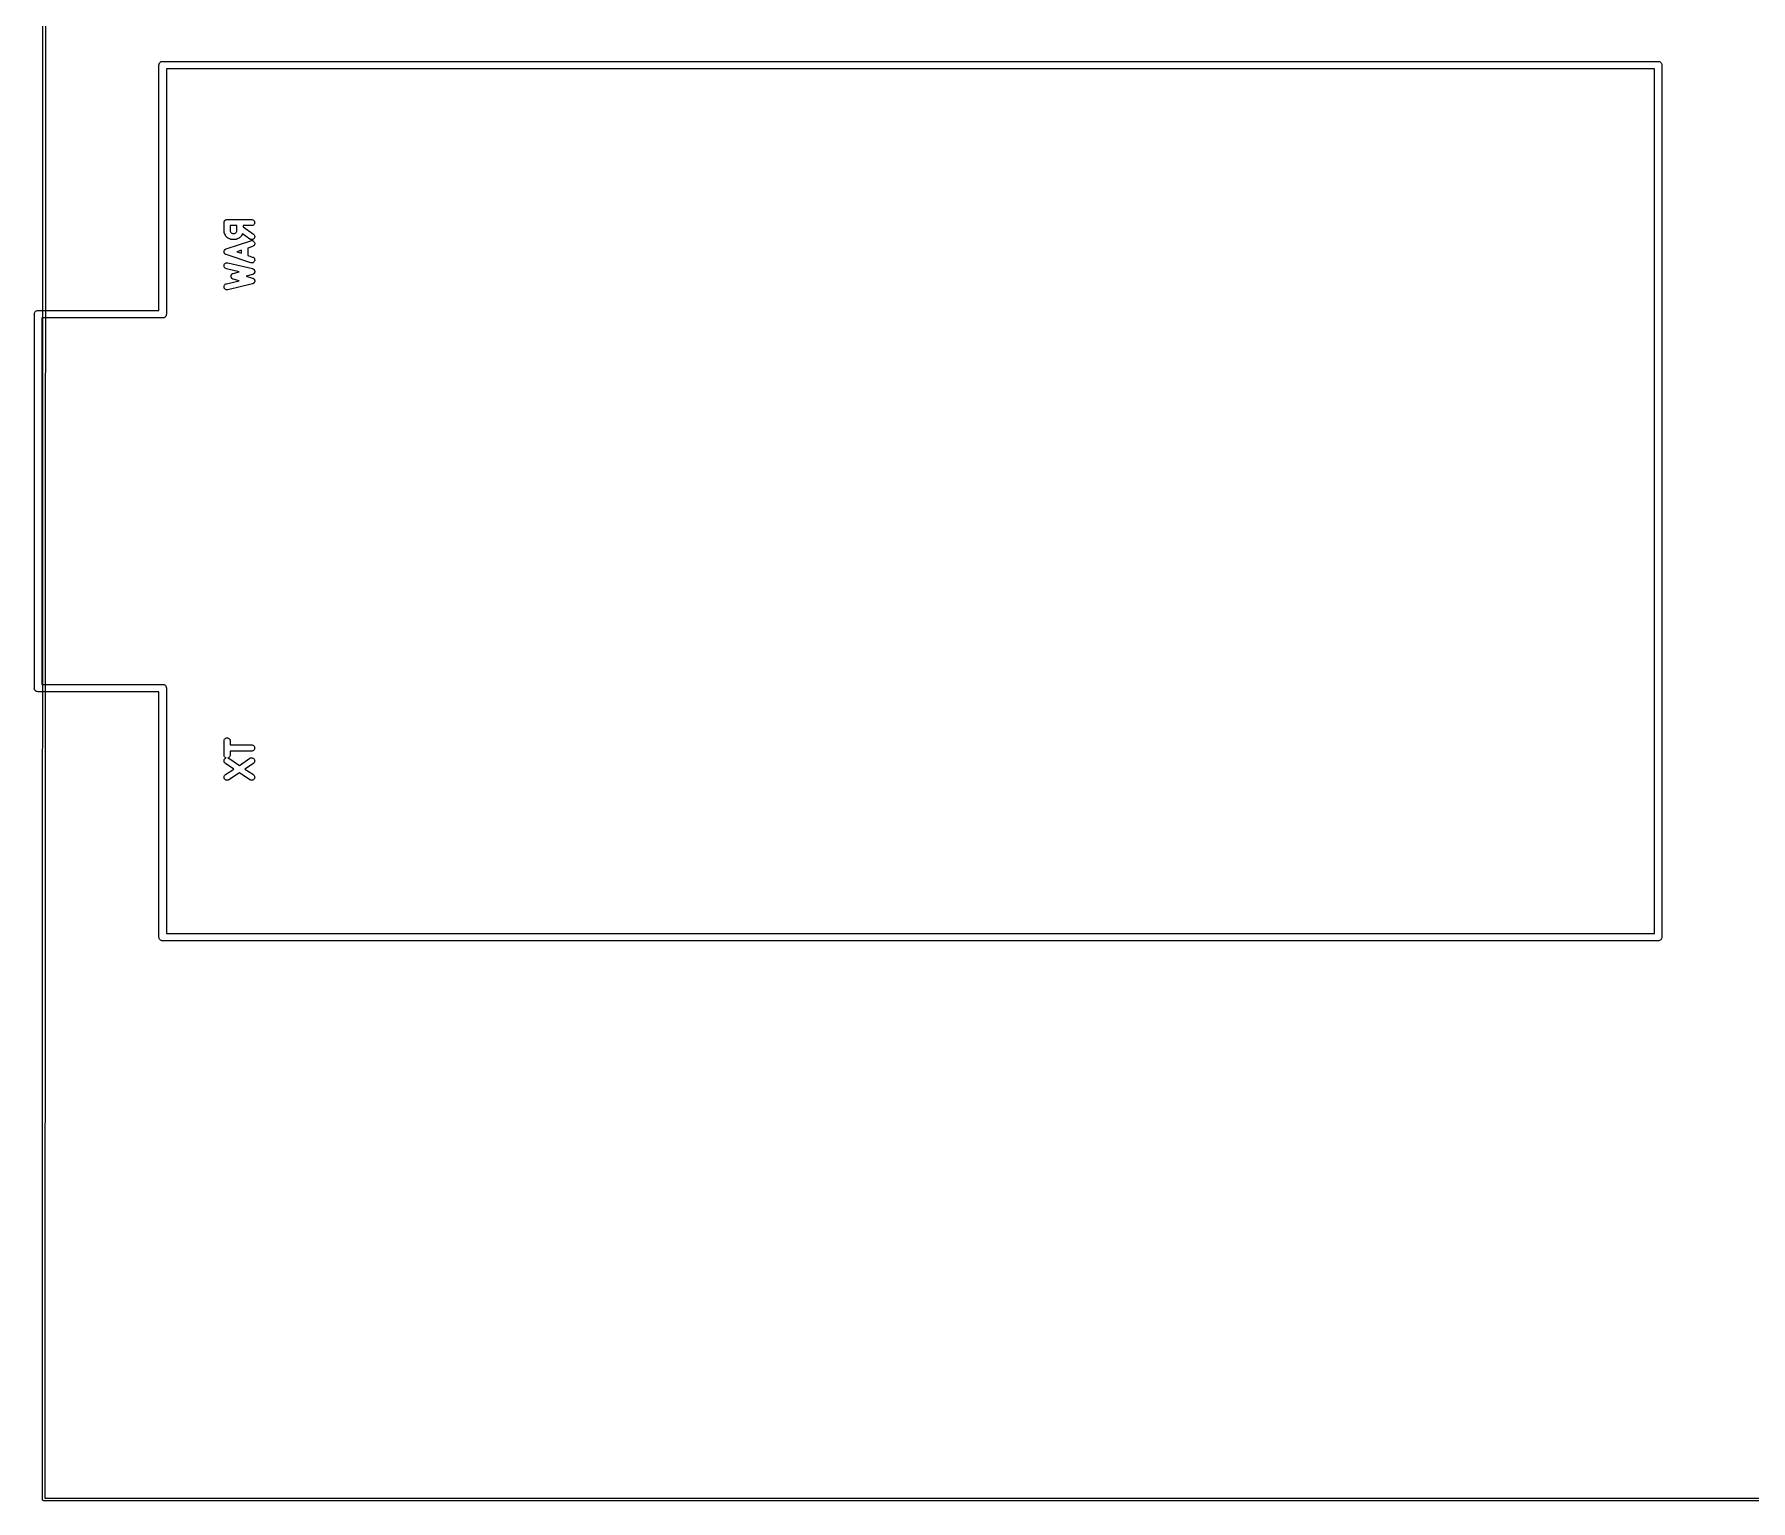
# Model space of a CAD drawing. Extents: x 74 to 208, y -150 to -40.
# Drawn here: x 73.58 to 108.56, y -150.04 to -120.15 of the extents above; entities that cross this region are included whole.
import ezdxf

# ---------------------------------------------------------------- set-up
doc = ezdxf.new("R2010")
doc.units = 0
doc.layers.add('BLACK', color=7, linetype='CONTINUOUS')

msp = doc.modelspace()

# ---------------------------------------------------------------- linework, layer by layer
at = {"layer": 'BLACK', "linetype": 'CONTINUOUS'}
for p, q in [((73.7479, -150.017), (73.7937, -39.6887)), ((73.8437, -39.7125), (73.7979, -149.994)), ((76.1246, -120.777), (76.1261, -120.762)), ((76.125, -120.781), (76.1246, -120.777)), ((76.125, -125.782), (76.125, -120.781)), ((76.1261, -120.762), (76.1304, -120.748)), ((76.1304, -120.748), (76.1373, -120.735)), ((76.1373, -120.735), (76.1467, -120.724)), ((76.1467, -120.724), (76.1581, -120.714)), ((76.1581, -120.714), (76.1712, -120.707)), ((76.1712, -120.707), (76.1853, -120.703)), ((76.1853, -120.703), (76.1963, -120.702)), ((76.1963, -120.702), (76.2, -120.702)), ((76.2, -120.702), (76.2037, -120.702)), ((76.2037, -120.702), (106.676, -120.702)), ((76.275, -120.852), (76.275, -125.853)), ((106.605, -120.852), (76.275, -120.852)), ((106.605, -138.482), (106.605, -120.852)), ((106.676, -120.702), (106.68, -120.702)), ((106.68, -120.702), (106.684, -120.702)), ((106.684, -120.702), (106.695, -120.703)), ((106.695, -120.703), (106.709, -120.707)), ((106.709, -120.707), (106.722, -120.714)), ((106.722, -120.714), (106.733, -120.724)), ((106.733, -120.724), (106.743, -120.735)), ((106.743, -120.735), (106.75, -120.748)), ((106.75, -120.748), (106.754, -120.762)), ((106.754, -120.762), (106.755, -120.777)), ((106.755, -120.777), (106.755, -120.781)), ((106.755, -120.781), (106.755, -138.553)), ((77.4512, -123.987), (77.4519, -123.981)), ((77.4512, -123.988), (77.4512, -123.987)), ((77.4512, -123.987), (77.4512, -123.987)), ((77.4512, -123.987), (77.4512, -123.987)), ((77.4512, -123.987), (77.4512, -123.987)), ((77.4512, -124.178), (77.4512, -123.988)), ((77.4514, -124.18), (77.4512, -124.178)), ((77.4519, -123.981), (77.4525, -123.975)), ((77.4525, -123.975), (77.4525, -123.975)), ((77.4525, -123.975), (77.4526, -123.975)), ((77.4526, -123.975), (77.4543, -123.969)), ((77.4543, -123.969), (77.4561, -123.964)), ((77.4561, -123.964), (77.4562, -123.963)), ((77.4562, -123.963), (77.4591, -123.958)), ((77.4562, -123.963), (77.4562, -123.963)), ((77.4591, -123.958), (77.4619, -123.953)), ((77.4619, -123.953), (77.462, -123.953)), ((77.462, -123.953), (77.4621, -123.952)), ((77.4621, -123.952), (77.4659, -123.948)), ((77.4659, -123.948), (77.4697, -123.943)), ((77.4697, -123.943), (77.4698, -123.943)), ((77.4698, -123.943), (77.47, -123.943)), ((77.47, -123.943), (77.4746, -123.939)), ((77.4746, -123.939), (77.4791, -123.936)), ((77.4791, -123.936), (77.4793, -123.936)), ((77.4793, -123.936), (77.4795, -123.935)), ((77.4795, -123.935), (77.4847, -123.933)), ((77.4847, -123.933), (77.4899, -123.93)), ((77.4899, -123.93), (77.4901, -123.93)), ((77.4901, -123.93), (77.4903, -123.93)), ((77.4903, -123.93), (77.4959, -123.928)), ((77.4959, -123.928), (77.5015, -123.926)), ((77.5015, -123.926), (77.5018, -123.926)), ((77.5018, -123.926), (77.502, -123.926)), ((77.502, -123.926), (77.5078, -123.926)), ((77.5078, -123.926), (77.5137, -123.925)), ((77.5137, -123.925), (78.0137, -123.925)), ((77.5762, -124.05), (77.5762, -124.164)), ((77.7131, -124.05), (77.5762, -124.05)), ((77.5762, -124.164), (77.5889, -124.189)), ((77.7004, -124.189), (77.7131, -124.164)), ((77.7131, -124.164), (77.7131, -124.05)), ((78.0137, -124.05), (77.8381, -124.05)), ((77.8381, -124.05), (77.8381, -124.074)), ((77.8381, -124.074), (78.0495, -124.222)), ((78.0137, -123.925), (78.0146, -123.925)), ((78.0258, -124.049), (78.0137, -124.05)), ((78.0146, -123.925), (78.0267, -123.927)), ((78.0375, -124.046), (78.0258, -124.049)), ((78.0267, -123.927), (78.0383, -123.93)), ((78.0483, -124.04), (78.0375, -124.046)), ((78.0383, -123.93), (78.049, -123.936)), ((78.0577, -124.032), (78.0483, -124.04)), ((78.049, -123.936), (78.0583, -123.944)), ((78.0655, -124.023), (78.0577, -124.032)), ((78.0583, -123.944), (78.066, -123.954)), ((78.0713, -124.012), (78.0655, -124.023)), ((78.066, -123.954), (78.0716, -123.964)), ((78.0749, -124), (78.0713, -124.012)), ((78.0716, -123.964), (78.0751, -123.976)), ((78.0762, -123.988), (78.0749, -124)), ((78.0751, -123.976), (78.0762, -123.988)), ((77.4513, -124.182), (77.4514, -124.18)), ((77.452, -124.186), (77.4513, -124.182)), ((77.4524, -124.19), (77.452, -124.186)), ((77.4529, -124.192), (77.4524, -124.19)), ((77.4532, -124.194), (77.4529, -124.192)), ((77.4547, -124.198), (77.4532, -124.194)), ((77.4559, -124.202), (77.4547, -124.198)), ((77.4568, -124.204), (77.4559, -124.202)), ((77.4574, -124.205), (77.4568, -124.204)), ((77.4578, -124.206), (77.4574, -124.205)), ((77.4816, -124.254), (77.4578, -124.206)), ((77.4835, -124.257), (77.4816, -124.254)), ((77.4828, -124.529), (77.4844, -124.528)), ((77.4851, -124.26), (77.4835, -124.257)), ((77.4844, -124.528), (77.4859, -124.527)), ((77.4867, -124.262), (77.4851, -124.26)), ((77.4859, -124.527), (77.49, -124.526)), ((77.4881, -124.264), (77.4867, -124.262)), ((77.4905, -124.267), (77.4881, -124.264)), ((77.49, -124.526), (77.4939, -124.524)), ((77.4927, -124.269), (77.4905, -124.267)), ((77.4933, -124.27), (77.4927, -124.269)), ((77.5171, -124.294), (77.4933, -124.27)), ((77.4939, -124.524), (77.9939, -124.357)), ((77.5198, -124.296), (77.5171, -124.294)), ((77.5223, -124.299), (77.5198, -124.296)), ((77.5245, -124.3), (77.5223, -124.299)), ((77.5265, -124.302), (77.5245, -124.3)), ((77.5296, -124.303), (77.5265, -124.302)), ((77.5326, -124.305), (77.5296, -124.303)), ((77.5334, -124.306), (77.5326, -124.305)), ((77.581, -124.329), (77.5334, -124.306)), ((77.5827, -124.33), (77.581, -124.329)), ((77.5843, -124.331), (77.5827, -124.33)), ((77.5884, -124.332), (77.5843, -124.331)), ((77.5924, -124.334), (77.5884, -124.332)), ((77.5889, -124.189), (77.5983, -124.198)), ((77.5942, -124.334), (77.5924, -124.334)), ((77.5959, -124.335), (77.5942, -124.334)), ((77.6002, -124.335), (77.5959, -124.335)), ((77.5983, -124.198), (77.6237, -124.211)), ((77.6044, -124.336), (77.6002, -124.335)), ((77.6062, -124.336), (77.6044, -124.336)), ((77.6081, -124.336), (77.6062, -124.336)), ((77.6089, -124.336), (77.6081, -124.336)), ((77.6804, -124.336), (77.6089, -124.336)), ((77.6237, -124.211), (77.6656, -124.211)), ((77.6656, -124.211), (77.691, -124.198)), ((77.6822, -124.336), (77.6804, -124.336)), ((77.684, -124.336), (77.6822, -124.336)), ((77.6882, -124.335), (77.684, -124.336)), ((77.6925, -124.335), (77.6882, -124.335)), ((77.691, -124.198), (77.7004, -124.189)), ((77.6943, -124.334), (77.6925, -124.335)), ((77.6961, -124.334), (77.6943, -124.334)), ((77.7001, -124.333), (77.6961, -124.334)), ((77.7042, -124.331), (77.7001, -124.333)), ((77.7058, -124.33), (77.7042, -124.331)), ((77.7075, -124.33), (77.7058, -124.33)), ((77.7083, -124.329), (77.7075, -124.33)), ((77.7559, -124.306), (77.7083, -124.329)), ((77.7589, -124.304), (77.7559, -124.306)), ((77.762, -124.302), (77.7589, -124.304)), ((77.764, -124.3), (77.762, -124.302)), ((77.7663, -124.299), (77.764, -124.3)), ((77.7688, -124.297), (77.7663, -124.299)), ((77.7715, -124.295), (77.7688, -124.297)), ((77.7722, -124.294), (77.7715, -124.295)), ((77.796, -124.27), (77.7722, -124.294)), ((77.7982, -124.267), (77.796, -124.27)), ((77.8007, -124.265), (77.7982, -124.267)), ((77.8021, -124.263), (77.8007, -124.265)), ((77.8037, -124.261), (77.8021, -124.263)), ((77.8054, -124.258), (77.8037, -124.261)), ((77.8073, -124.255), (77.8054, -124.258)), ((77.8077, -124.254), (77.8073, -124.255)), ((77.8256, -124.218), (77.8077, -124.254)), ((77.9778, -124.325), (77.8256, -124.218)), ((78.0335, -124.476), (77.9333, -124.509)), ((77.9333, -124.509), (77.9333, -124.657)), ((77.9885, -124.331), (77.9778, -124.325)), ((78.0001, -124.335), (77.9885, -124.331)), ((77.9939, -124.357), (77.9948, -124.357)), ((77.9948, -124.357), (78.0067, -124.354)), ((78.0122, -124.336), (78.0001, -124.335)), ((78.0067, -124.354), (78.0189, -124.354)), ((78.0243, -124.335), (78.0122, -124.336)), ((78.0189, -124.354), (78.0309, -124.356)), ((78.0361, -124.332), (78.0243, -124.335)), ((78.0309, -124.356), (78.0422, -124.361)), ((78.0446, -124.471), (78.0335, -124.476)), ((78.047, -124.326), (78.0361, -124.332)), ((78.0422, -124.361), (78.0525, -124.367)), ((78.0546, -124.464), (78.0446, -124.471)), ((78.0566, -124.319), (78.047, -124.326)), ((78.0495, -124.222), (78.0502, -124.223)), ((78.0502, -124.223), (78.0594, -124.231)), ((78.0525, -124.367), (78.0613, -124.376)), ((78.063, -124.455), (78.0546, -124.464)), ((78.0646, -124.31), (78.0566, -124.319)), ((78.0594, -124.231), (78.0668, -124.241)), ((78.0613, -124.376), (78.0682, -124.386)), ((78.0695, -124.445), (78.063, -124.455)), ((78.0707, -124.299), (78.0646, -124.31)), ((78.0668, -124.241), (78.0722, -124.252)), ((78.0682, -124.386), (78.0731, -124.397)), ((78.0739, -124.433), (78.0695, -124.445)), ((78.0746, -124.288), (78.0707, -124.299)), ((78.0722, -124.252), (78.0754, -124.263)), ((78.0731, -124.397), (78.0757, -124.409)), ((78.076, -124.421), (78.0739, -124.433)), ((78.0762, -124.275), (78.0746, -124.288)), ((78.0754, -124.263), (78.0762, -124.275)), ((78.0757, -124.409), (78.076, -124.421)), ((77.4513, -124.587), (77.4515, -124.583)), ((77.4516, -124.589), (77.4513, -124.587)), ((77.4513, -124.866), (77.453, -124.854)), ((77.4519, -124.878), (77.4513, -124.866)), ((77.4514, -124.578), (77.4517, -124.577)), ((77.4515, -124.583), (77.4514, -124.578)), ((77.4516, -124.59), (77.4516, -124.589)), ((77.4526, -124.595), (77.4516, -124.59)), ((77.4517, -124.575), (77.4527, -124.571)), ((77.4517, -124.577), (77.4517, -124.575)), ((77.4533, -124.599), (77.4526, -124.595)), ((77.4527, -124.571), (77.4535, -124.566)), ((77.453, -124.854), (77.457, -124.842)), ((77.4539, -124.601), (77.4533, -124.599)), ((77.4535, -124.566), (77.4541, -124.565)), ((77.4543, -124.602), (77.4539, -124.601)), ((77.4541, -124.565), (77.4545, -124.563)), ((77.456, -124.606), (77.4543, -124.602)), ((77.4545, -124.563), (77.4563, -124.559)), ((77.4575, -124.61), (77.456, -124.606)), ((77.4563, -124.559), (77.4579, -124.555)), ((77.457, -124.842), (77.4633, -124.832)), ((77.4584, -124.612), (77.4575, -124.61)), ((77.4579, -124.555), (77.4588, -124.553)), ((77.4592, -124.614), (77.4584, -124.612)), ((77.4588, -124.553), (77.4596, -124.552)), ((77.4616, -124.617), (77.4592, -124.614)), ((77.4596, -124.552), (77.4621, -124.548)), ((77.4639, -124.621), (77.4616, -124.617)), ((77.4621, -124.548), (77.4644, -124.545)), ((77.4633, -124.832), (77.4714, -124.823)), ((77.4651, -124.622), (77.4639, -124.621)), ((77.4644, -124.545), (77.4657, -124.543)), ((77.4661, -124.624), (77.4651, -124.622)), ((77.4657, -124.543), (77.4667, -124.542)), ((77.4692, -124.627), (77.4661, -124.624)), ((77.4667, -124.542), (77.4698, -124.539)), ((77.4722, -124.63), (77.4692, -124.627)), ((77.4698, -124.539), (77.4728, -124.536)), ((77.4714, -124.823), (77.4811, -124.815)), ((77.4736, -124.631), (77.4722, -124.63)), ((77.4728, -124.536), (77.4743, -124.535)), ((77.4749, -124.632), (77.4736, -124.631)), ((77.4743, -124.535), (77.4756, -124.533)), ((77.4785, -124.634), (77.4749, -124.632)), ((77.4756, -124.533), (77.4793, -124.531)), ((77.482, -124.637), (77.4785, -124.634)), ((77.4793, -124.531), (77.4828, -124.529)), ((77.4811, -124.815), (77.4921, -124.81)), ((77.4836, -124.638), (77.482, -124.637)), ((77.4852, -124.639), (77.4836, -124.638)), ((77.4892, -124.64), (77.4852, -124.639)), ((77.4931, -124.642), (77.4892, -124.64)), ((77.4921, -124.81), (77.5039, -124.807)), ((77.4939, -124.642), (77.4931, -124.642)), ((77.9939, -124.809), (77.4939, -124.642)), ((77.5039, -124.807), (77.5161, -124.806)), ((77.5161, -124.806), (77.5282, -124.808)), ((77.5282, -124.808), (78.0282, -124.927)), ((77.8083, -124.551), (77.7113, -124.583)), ((77.7113, -124.583), (77.8083, -124.615)), ((77.8083, -124.615), (77.8083, -124.551)), ((77.9333, -124.657), (78.0335, -124.69)), ((78.0058, -124.812), (77.9939, -124.809)), ((78.018, -124.812), (78.0058, -124.812)), ((78.03, -124.81), (78.018, -124.812)), ((78.0414, -124.806), (78.03, -124.81)), ((78.0335, -124.69), (78.0343, -124.691)), ((78.0343, -124.691), (78.0453, -124.696)), ((78.0518, -124.799), (78.0414, -124.806)), ((78.0453, -124.696), (78.0552, -124.703)), ((78.0607, -124.791), (78.0518, -124.799)), ((78.0552, -124.703), (78.0635, -124.712)), ((78.0678, -124.781), (78.0607, -124.791)), ((78.0635, -124.712), (78.0699, -124.722)), ((78.0728, -124.77), (78.0678, -124.781)), ((78.0699, -124.722), (78.0741, -124.734)), ((78.0756, -124.758), (78.0728, -124.77)), ((78.0741, -124.734), (78.0761, -124.746)), ((78.0761, -124.746), (78.0756, -124.758)), ((77.4549, -124.89), (77.4519, -124.878)), ((77.4601, -124.901), (77.4549, -124.89)), ((77.4674, -124.911), (77.4601, -124.901)), ((77.4764, -124.919), (77.4674, -124.911)), ((77.4869, -124.925), (77.4764, -124.919)), ((77.4984, -124.929), (77.4869, -124.925)), ((77.4992, -124.93), (77.4984, -124.929)), ((77.7583, -124.991), (77.4992, -124.93)), ((77.4992, -125.237), (77.7583, -125.175)), ((77.5942, -125.079), (77.5946, -125.077)), ((77.5943, -125.083), (77.5942, -125.079)), ((77.5942, -125.087), (77.5943, -125.083)), ((77.5945, -125.089), (77.5942, -125.087)), ((77.5945, -125.091), (77.5945, -125.089)), ((77.5954, -125.095), (77.5945, -125.091)), ((77.5946, -125.074), (77.5956, -125.071)), ((77.5946, -125.077), (77.5946, -125.074)), ((77.596, -125.099), (77.5954, -125.095)), ((77.5956, -125.071), (77.5963, -125.067)), ((77.5967, -125.101), (77.596, -125.099)), ((77.5963, -125.067), (77.597, -125.065)), ((77.5972, -125.103), (77.5967, -125.101)), ((77.597, -125.065), (77.5975, -125.063)), ((77.5988, -125.106), (77.5972, -125.103)), ((77.5975, -125.063), (77.5992, -125.059)), ((77.6002, -125.11), (77.5988, -125.106)), ((77.5992, -125.059), (77.6006, -125.055)), ((77.6013, -125.112), (77.6002, -125.11)), ((77.6006, -125.055), (77.6017, -125.053)), ((77.6021, -125.114), (77.6013, -125.112)), ((77.6017, -125.053), (77.6026, -125.052)), ((77.6045, -125.117), (77.6021, -125.114)), ((77.6026, -125.052), (77.605, -125.048)), ((77.6066, -125.121), (77.6045, -125.117)), ((77.605, -125.048), (77.6071, -125.045)), ((77.608, -125.122), (77.6066, -125.121)), ((77.6071, -125.045), (77.6085, -125.043)), ((77.6091, -125.124), (77.608, -125.122)), ((77.6085, -125.043), (77.6097, -125.042)), ((77.6121, -125.127), (77.6091, -125.124)), ((77.6097, -125.042), (77.6127, -125.039)), ((77.6148, -125.13), (77.6121, -125.127)), ((77.6127, -125.039), (77.6155, -125.036)), ((77.6165, -125.131), (77.6148, -125.13)), ((77.6155, -125.036), (77.6172, -125.035)), ((77.618, -125.132), (77.6165, -125.131)), ((77.6172, -125.035), (77.6186, -125.033)), ((77.6214, -125.134), (77.618, -125.132)), ((77.6186, -125.033), (77.6221, -125.031)), ((77.6247, -125.137), (77.6214, -125.134)), ((77.6221, -125.031), (77.6254, -125.029)), ((77.6265, -125.138), (77.6247, -125.137)), ((77.6254, -125.029), (77.6273, -125.028)), ((77.6282, -125.139), (77.6265, -125.138)), ((77.6273, -125.028), (77.629, -125.027)), ((77.632, -125.14), (77.6282, -125.139)), ((77.629, -125.027), (77.6328, -125.025)), ((77.6357, -125.142), (77.632, -125.14)), ((77.6328, -125.025), (77.6365, -125.024)), ((77.6377, -125.142), (77.6357, -125.142)), ((77.6365, -125.024), (77.6385, -125.023)), ((77.6396, -125.143), (77.6377, -125.142)), ((77.6385, -125.023), (77.6404, -125.023)), ((77.6404, -125.143), (77.6396, -125.143)), ((77.6404, -125.023), (77.7583, -124.991)), ((77.7583, -125.175), (77.6404, -125.143)), ((78.0298, -125.048), (77.8991, -125.083)), ((77.8991, -125.083), (78.0298, -125.118)), ((78.0282, -124.927), (78.029, -124.927)), ((78.029, -124.927), (78.0317, -124.928)), ((78.0325, -125.047), (78.0298, -125.048)), ((78.0298, -125.118), (78.0306, -125.118)), ((78.0306, -125.118), (78.0333, -125.119)), ((78.0317, -124.928), (78.0345, -124.929)), ((78.0353, -125.046), (78.0325, -125.047)), ((78.0333, -125.119), (78.0361, -125.12)), ((78.0345, -124.929), (78.0375, -124.93)), ((78.0382, -125.045), (78.0353, -125.046)), ((78.0361, -125.12), (78.039, -125.121)), ((78.0375, -124.93), (78.0405, -124.931)), ((78.0412, -125.044), (78.0382, -125.045)), ((78.039, -125.121), (78.042, -125.123)), ((78.0405, -124.931), (78.043, -124.933)), ((78.0437, -125.042), (78.0412, -125.044)), ((78.042, -125.123), (78.0444, -125.124)), ((78.043, -124.933), (78.0456, -124.934)), ((78.0463, -125.041), (78.0437, -125.042)), ((78.0444, -125.124), (78.047, -125.125)), ((78.0456, -124.934), (78.0482, -124.936)), ((78.0489, -125.039), (78.0463, -125.041)), ((78.047, -125.125), (78.0496, -125.127)), ((78.0482, -124.936), (78.0509, -124.938)), ((78.0516, -125.037), (78.0489, -125.039)), ((78.0496, -125.127), (78.0523, -125.129)), ((78.0524, -125.227), (78.0502, -125.229)), ((78.0509, -124.938), (78.0531, -124.94)), ((78.0537, -125.036), (78.0516, -125.037)), ((78.0523, -125.129), (78.0544, -125.131)), ((78.0547, -125.225), (78.0524, -125.227)), ((78.0531, -124.94), (78.0554, -124.941)), ((78.056, -125.034), (78.0537, -125.036)), ((78.0544, -125.131), (78.0566, -125.133)), ((78.057, -125.223), (78.0547, -125.225)), ((78.0554, -124.941), (78.0576, -124.944)), ((78.0582, -125.031), (78.056, -125.034)), ((78.0566, -125.133), (78.0588, -125.135)), ((78.0594, -125.221), (78.057, -125.223)), ((78.0576, -124.944), (78.06, -124.946)), ((78.0605, -125.029), (78.0582, -125.031)), ((78.0588, -125.135), (78.0611, -125.138)), ((78.0611, -125.219), (78.0594, -125.221)), ((78.06, -124.946), (78.0617, -124.948)), ((78.0622, -125.027), (78.0605, -125.029)), ((78.0611, -125.138), (78.0627, -125.14)), ((78.0631, -125.217), (78.0611, -125.219)), ((78.0617, -124.948), (78.0636, -124.95)), ((78.0641, -125.025), (78.0622, -125.027)), ((78.0627, -125.14), (78.0646, -125.142)), ((78.0648, -125.214), (78.0631, -125.217)), ((78.0636, -124.95), (78.0653, -124.953)), ((78.0658, -125.022), (78.0641, -125.025)), ((78.0646, -125.142), (78.0662, -125.145)), ((78.0668, -125.211), (78.0648, -125.214)), ((78.0653, -124.953), (78.0673, -124.956)), ((78.0677, -125.019), (78.0658, -125.022)), ((78.0662, -125.145), (78.0681, -125.148)), ((78.0681, -125.209), (78.0668, -125.211)), ((78.0673, -124.956), (78.0685, -124.958)), ((78.0689, -125.017), (78.0677, -125.019)), ((78.0681, -125.148), (78.0693, -125.15)), ((78.0696, -125.206), (78.0681, -125.209)), ((78.0685, -124.958), (78.07, -124.961)), ((78.0703, -125.014), (78.0689, -125.017)), ((78.0693, -125.15), (78.0707, -125.153)), ((78.0708, -125.203), (78.0696, -125.206)), ((78.07, -124.961), (78.0711, -124.964)), ((78.0714, -125.011), (78.0703, -125.014)), ((78.0707, -125.153), (78.0717, -125.156)), ((78.0722, -125.2), (78.0708, -125.203)), ((78.0711, -124.964), (78.0725, -124.967)), ((78.0728, -125.008), (78.0714, -125.011)), ((78.0717, -125.156), (78.073, -125.159)), ((78.0729, -125.197), (78.0722, -125.2)), ((78.0725, -124.967), (78.0732, -124.969)), ((78.0734, -125.005), (78.0728, -125.008)), ((78.074, -125.195), (78.0729, -125.197)), ((78.073, -125.159), (78.0737, -125.161)), ((78.0732, -124.969), (78.0742, -124.972)), ((78.0744, -125.003), (78.0734, -125.005)), ((78.0737, -125.161), (78.0746, -125.164)), ((78.0745, -125.192), (78.074, -125.195)), ((78.0742, -124.972), (78.0747, -124.975)), ((78.0748, -124.999), (78.0744, -125.003)), ((78.0753, -125.188), (78.0745, -125.192)), ((78.0746, -125.164), (78.075, -125.167)), ((78.0747, -124.975), (78.0755, -124.978)), ((78.0756, -124.996), (78.0748, -124.999)), ((78.075, -125.167), (78.0757, -125.171)), ((78.0755, -125.186), (78.0753, -125.188)), ((78.0755, -124.978), (78.0756, -124.981)), ((78.076, -125.183), (78.0755, -125.186)), ((78.0756, -124.981), (78.0761, -124.984)), ((78.0757, -124.993), (78.0756, -124.996)), ((78.0761, -124.991), (78.0757, -124.993)), ((78.0757, -125.171), (78.0758, -125.173)), ((78.0758, -125.173), (78.0762, -125.176)), ((78.0762, -125.176), (78.0759, -125.18)), ((78.0759, -125.18), (78.076, -125.183)), ((78.0761, -124.984), (78.076, -124.987)), ((78.076, -124.987), (78.0761, -124.991)), ((77.4512, -125.299), (77.452, -125.287)), ((77.4528, -125.311), (77.4512, -125.299)), ((77.452, -125.287), (77.4552, -125.275)), ((77.4567, -125.323), (77.4528, -125.311)), ((77.4552, -125.275), (77.4606, -125.264)), ((77.4627, -125.334), (77.4567, -125.323)), ((77.4606, -125.264), (77.468, -125.255)), ((77.4707, -125.343), (77.4627, -125.334)), ((77.468, -125.255), (77.4771, -125.247)), ((77.4804, -125.35), (77.4707, -125.343)), ((77.4771, -125.247), (77.4877, -125.24)), ((77.4913, -125.356), (77.4804, -125.35)), ((77.4877, -125.24), (77.4992, -125.237)), ((77.503, -125.359), (77.4913, -125.356)), ((77.5152, -125.36), (77.503, -125.359)), ((77.5273, -125.358), (77.5152, -125.36)), ((77.5282, -125.358), (77.5273, -125.358)), ((78.0282, -125.239), (77.5282, -125.358)), ((78.0309, -125.238), (78.0282, -125.239)), ((78.0337, -125.237), (78.0309, -125.238)), ((78.0366, -125.236), (78.0337, -125.237)), ((78.0397, -125.235), (78.0366, -125.236)), ((78.0422, -125.234), (78.0397, -125.235)), ((78.0448, -125.232), (78.0422, -125.234)), ((78.0475, -125.231), (78.0448, -125.232)), ((78.0502, -125.229), (78.0475, -125.231)), ((73.5846, -125.857), (73.5861, -125.842)), ((73.585, -125.861), (73.5846, -125.857)), ((73.585, -133.473), (73.585, -125.861)), ((73.5861, -125.842), (73.5904, -125.828)), ((73.5904, -125.828), (73.5973, -125.815)), ((73.5973, -125.815), (73.6067, -125.804)), ((73.6067, -125.804), (73.6181, -125.794)), ((73.6181, -125.794), (73.6312, -125.787)), ((73.6312, -125.787), (73.6453, -125.783)), ((73.6453, -125.783), (73.6563, -125.782)), ((73.6563, -125.782), (73.66, -125.782)), ((73.66, -125.782), (73.6637, -125.782)), ((73.6637, -125.782), (76.125, -125.782)), ((76.2288, -125.927), (76.2147, -125.931)), ((76.2419, -125.92), (76.2288, -125.927)), ((76.2533, -125.91), (76.2419, -125.92)), ((76.2627, -125.899), (76.2533, -125.91)), ((76.2696, -125.886), (76.2627, -125.899)), ((76.2739, -125.872), (76.2696, -125.886)), ((76.2754, -125.857), (76.2739, -125.872)), ((76.275, -125.853), (76.2754, -125.857)), ((76.1963, -125.932), (73.735, -125.932)), ((73.735, -125.932), (73.735, -133.402)), ((76.2, -125.932), (76.1963, -125.932)), ((76.2037, -125.932), (76.2, -125.932)), ((76.2147, -125.931), (76.2037, -125.932)), ((73.5846, -133.477), (73.585, -133.473)), ((73.5861, -133.492), (73.5846, -133.477)), ((73.5904, -133.506), (73.5861, -133.492)), ((73.5973, -133.519), (73.5904, -133.506)), ((73.6064, -133.53), (73.5973, -133.519)), ((73.6067, -133.53), (73.6064, -133.53)), ((73.6181, -133.54), (73.6067, -133.53)), ((73.6312, -133.547), (73.6181, -133.54)), ((73.6453, -133.551), (73.6312, -133.547)), ((73.66, -133.552), (73.6453, -133.551)), ((73.6637, -133.552), (73.66, -133.552)), ((76.125, -133.552), (73.6637, -133.552)), ((73.735, -133.402), (76.1963, -133.402)), ((76.125, -138.553), (76.125, -133.552)), ((76.1963, -133.402), (76.2, -133.402)), ((76.2, -133.402), (76.2037, -133.402)), ((76.2037, -133.402), (76.2147, -133.403)), ((76.2147, -133.403), (76.2288, -133.407)), ((76.2288, -133.407), (76.2419, -133.414)), ((76.2419, -133.414), (76.2533, -133.424)), ((76.2533, -133.424), (76.2627, -133.435)), ((76.2627, -133.435), (76.2696, -133.448)), ((76.2696, -133.448), (76.2739, -133.462)), ((76.2739, -133.462), (76.2754, -133.477)), ((76.2754, -133.477), (76.275, -133.481)), ((76.275, -133.481), (76.275, -138.482)), ((77.4512, -134.556), (77.4526, -134.544)), ((77.4512, -134.557), (77.4512, -134.556)), ((77.4512, -134.842), (77.4512, -134.557)), ((77.4526, -134.544), (77.4562, -134.532)), ((77.4562, -134.532), (77.4621, -134.521)), ((77.4621, -134.521), (77.47, -134.512)), ((77.47, -134.512), (77.4795, -134.504)), ((77.4795, -134.504), (77.4903, -134.499)), ((77.4903, -134.499), (77.502, -134.495)), ((77.502, -134.495), (77.5141, -134.494)), ((77.5141, -134.494), (77.5263, -134.495)), ((77.5263, -134.495), (77.5379, -134.499)), ((77.5379, -134.499), (77.5486, -134.505)), ((77.5486, -134.505), (77.558, -134.513)), ((77.558, -134.513), (77.5657, -134.522)), ((77.5657, -134.522), (77.5715, -134.533)), ((77.5715, -134.533), (77.575, -134.544)), ((77.575, -134.544), (77.5762, -134.557)), ((77.5762, -134.557), (77.5762, -134.637)), ((77.5762, -134.637), (78.0137, -134.637)), ((78.0137, -134.637), (78.0146, -134.637)), ((78.0146, -134.637), (78.0267, -134.638)), ((78.0267, -134.638), (78.0383, -134.642)), ((78.0383, -134.642), (78.049, -134.648)), ((78.049, -134.648), (78.0583, -134.656)), ((78.0583, -134.656), (78.066, -134.665)), ((78.066, -134.665), (78.0716, -134.676)), ((77.4524, -134.854), (77.4512, -134.842)), ((77.4512, -134.961), (77.4525, -134.949)), ((77.4523, -134.973), (77.4512, -134.961)), ((77.4557, -134.985), (77.4523, -134.973)), ((77.4559, -134.866), (77.4524, -134.854)), ((77.4525, -134.949), (77.4561, -134.937)), ((77.4613, -134.995), (77.4557, -134.985)), ((77.4616, -134.877), (77.4559, -134.866)), ((77.4561, -134.937), (77.4619, -134.926)), ((77.469, -135.005), (77.4613, -134.995)), ((77.4693, -134.886), (77.4616, -134.877)), ((77.4619, -134.926), (77.4697, -134.917)), ((77.4783, -135.013), (77.469, -135.005)), ((77.4787, -134.894), (77.4693, -134.886)), ((77.4697, -134.917), (77.4792, -134.909)), ((77.479, -135.013), (77.4783, -135.013)), ((77.4895, -134.9), (77.4787, -134.894)), ((77.651, -135.128), (77.479, -135.013)), ((77.4792, -134.909), (77.49, -134.903)), ((77.4956, -134.902), (77.4895, -134.9)), ((77.49, -134.903), (77.4956, -134.902)), ((77.5371, -134.9), (77.5317, -134.902)), ((77.5317, -134.902), (77.5376, -134.904)), ((77.5479, -134.895), (77.5371, -134.9)), ((77.5376, -134.904), (77.5484, -134.909)), ((77.5574, -134.887), (77.5479, -134.895)), ((77.5484, -134.909), (77.7637, -135.053)), ((77.5653, -134.878), (77.5574, -134.887)), ((77.5711, -134.867), (77.5653, -134.878)), ((77.5748, -134.855), (77.5711, -134.867)), ((77.5762, -134.843), (77.5748, -134.855)), ((78.0137, -134.762), (77.5762, -134.762)), ((77.5762, -134.762), (77.5762, -134.842)), ((77.5762, -134.842), (77.5762, -134.843)), ((77.7637, -135.053), (77.979, -134.909)), ((78.0484, -135.013), (77.8764, -135.128)), ((77.979, -134.909), (77.9798, -134.909)), ((77.9798, -134.909), (77.9906, -134.903)), ((77.9906, -134.903), (78.0023, -134.9)), ((78.0023, -134.9), (78.0145, -134.899)), ((78.0258, -134.761), (78.0137, -134.762)), ((78.0145, -134.899), (78.0266, -134.9)), ((78.0375, -134.757), (78.0258, -134.761)), ((78.0266, -134.9), (78.0382, -134.904)), ((78.0483, -134.751), (78.0375, -134.757)), ((78.0382, -134.904), (78.0489, -134.91)), ((78.0577, -134.744), (78.0483, -134.751)), ((78.0578, -135.006), (78.0484, -135.013)), ((78.0489, -134.91), (78.0583, -134.918)), ((78.0655, -134.734), (78.0577, -134.744)), ((78.0656, -134.996), (78.0578, -135.006)), ((78.0583, -134.918), (78.0659, -134.927)), ((78.0713, -134.724), (78.0655, -134.734)), ((78.0713, -134.985), (78.0656, -134.996)), ((78.0659, -134.927), (78.0716, -134.938)), ((78.0749, -134.712), (78.0713, -134.724)), ((78.0749, -134.974), (78.0713, -134.985)), ((78.0716, -134.676), (78.0751, -134.688)), ((78.0716, -134.938), (78.0751, -134.95)), ((78.0762, -134.7), (78.0749, -134.712)), ((78.0762, -134.962), (78.0749, -134.974)), ((78.0751, -134.688), (78.0762, -134.7)), ((78.0751, -134.95), (78.0762, -134.962)), ((77.4512, -135.294), (77.4524, -135.282)), ((77.4523, -135.306), (77.4512, -135.294)), ((77.4558, -135.318), (77.4523, -135.306)), ((77.4524, -135.282), (77.456, -135.271)), ((77.4614, -135.329), (77.4558, -135.318)), ((77.456, -135.271), (77.4618, -135.26)), ((77.4691, -135.338), (77.4614, -135.329)), ((77.4618, -135.26), (77.4696, -135.25)), ((77.4785, -135.346), (77.4691, -135.338)), ((77.4696, -135.25), (77.479, -135.243)), ((77.4892, -135.352), (77.4785, -135.346)), ((77.479, -135.243), (77.651, -135.128)), ((77.5008, -135.356), (77.4892, -135.352)), ((77.5129, -135.357), (77.5008, -135.356)), ((77.5251, -135.356), (77.5129, -135.357)), ((77.5368, -135.353), (77.5251, -135.356)), ((77.5476, -135.347), (77.5368, -135.353)), ((77.5484, -135.347), (77.5476, -135.347)), ((77.7637, -135.203), (77.5484, -135.347)), ((77.979, -135.347), (77.7637, -135.203)), ((77.8764, -135.128), (78.0484, -135.243)), ((77.9898, -135.352), (77.979, -135.347)), ((78.0015, -135.356), (77.9898, -135.352)), ((78.0136, -135.357), (78.0015, -135.356)), ((78.0257, -135.356), (78.0136, -135.357)), ((78.0374, -135.352), (78.0257, -135.356)), ((78.0482, -135.347), (78.0374, -135.352)), ((78.0577, -135.339), (78.0482, -135.347)), ((78.0484, -135.243), (78.0491, -135.243)), ((78.0491, -135.243), (78.0584, -135.251)), ((78.0654, -135.33), (78.0577, -135.339)), ((78.0584, -135.251), (78.066, -135.261)), ((78.0713, -135.319), (78.0654, -135.33)), ((78.066, -135.261), (78.0717, -135.271)), ((78.0749, -135.307), (78.0713, -135.319)), ((78.0717, -135.271), (78.0751, -135.283)), ((78.0762, -135.295), (78.0749, -135.307)), ((78.0751, -135.283), (78.0762, -135.295)), ((76.275, -138.482), (106.605, -138.482)), ((76.1246, -138.557), (76.125, -138.553)), ((76.1261, -138.572), (76.1246, -138.557)), ((76.1304, -138.586), (76.1261, -138.572)), ((76.1373, -138.599), (76.1304, -138.586)), ((76.1408, -138.603), (76.1373, -138.599)), ((76.1467, -138.61), (76.1408, -138.603)), ((76.1581, -138.62), (76.1467, -138.61)), ((76.1712, -138.627), (76.1581, -138.62)), ((76.1853, -138.631), (76.1712, -138.627)), ((76.2, -138.632), (76.1853, -138.631)), ((76.2037, -138.632), (76.2, -138.632)), ((106.676, -138.632), (76.2037, -138.632)), ((106.68, -138.632), (106.676, -138.632)), ((106.684, -138.632), (106.68, -138.632)), ((106.695, -138.631), (106.684, -138.632)), ((106.709, -138.627), (106.695, -138.631)), ((106.722, -138.62), (106.709, -138.627)), ((106.733, -138.61), (106.722, -138.62)), ((106.743, -138.599), (106.733, -138.61)), ((106.75, -138.586), (106.743, -138.599)), ((106.754, -138.572), (106.75, -138.586)), ((106.755, -138.557), (106.754, -138.572)), ((106.755, -138.553), (106.755, -138.557)), ((73.7478, -150.019), (73.7479, -150.017)), ((73.7479, -150.02), (73.7478, -150.019)), ((73.7482, -150.023), (73.7479, -150.02)), ((73.7497, -150.028), (73.7482, -150.023)), ((73.7482, -150.023), (73.7482, -150.023)), ((73.7482, -150.023), (73.7482, -150.023)), ((73.7513, -150.031), (73.7497, -150.028)), ((73.752, -150.033), (73.7513, -150.031)), ((73.7537, -150.035), (73.752, -150.033)), ((73.752, -150.033), (73.752, -150.033)), ((73.752, -150.033), (73.752, -150.033)), ((73.7551, -150.036), (73.7537, -150.035)), ((73.7568, -150.038), (73.7551, -150.036)), ((73.7551, -150.036), (73.7551, -150.036)), ((73.7551, -150.036), (73.7551, -150.036)), ((73.7589, -150.039), (73.7568, -150.038)), ((73.7602, -150.04), (73.7589, -150.039)), ((73.7589, -150.039), (73.7589, -150.039)), ((73.7589, -150.039), (73.7589, -150.039)), ((73.7633, -150.042), (73.7602, -150.04)), ((73.7642, -150.042), (73.7633, -150.042)), ((73.7633, -150.042), (73.7633, -150.042)), ((73.7633, -150.042), (73.7633, -150.042)), ((73.768, -150.043), (73.7642, -150.042)), ((73.7705, -150.043), (73.768, -150.043)), ((73.768, -150.043), (73.768, -150.043)), ((73.7729, -150.044), (73.7705, -150.043)), ((73.7741, -150.044), (73.7729, -150.044)), ((169.068, -150.044), (73.7741, -150.044)), ((73.7979, -149.994), (169.068, -149.994))]:
    msp.add_line(p, q, dxfattribs=at)

doc.saveas('drawing.dxf')
